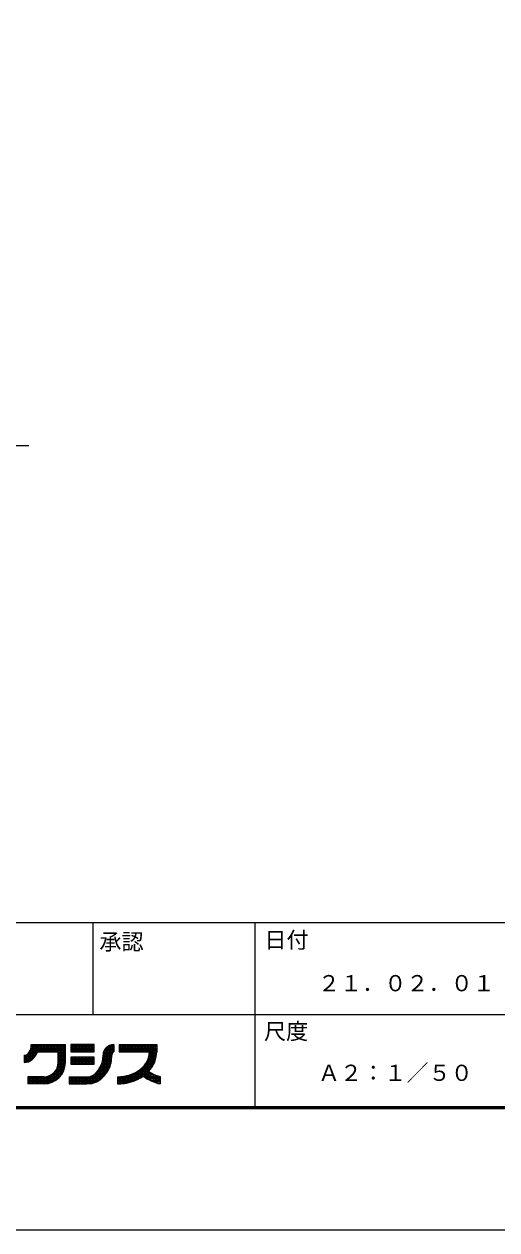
# Model space of a CAD drawing. Units: millimetres, scale not verified. Extents: x -14850 to 14850, y -10500 to 10500.
# Drawn here: x 3231 to 6439, y -10500 to -2324 of the extents above; entities that cross this region are included whole.
import ezdxf
from ezdxf.enums import TextEntityAlignment as Align

# ---------------------------------------------------------------- set-up
doc = ezdxf.new("R2010")
doc.units = ezdxf.units.MM
doc.header["$LTSCALE"] = 50
for name, color, linetype, lineweight in [('0-1_躯体', 3, 'Continuous', 25), ('0-7_図面枠', 7, 'Continuous', 25), ('0-8_Axis_waku', 7, 'Continuous', 25)]:
    doc.layers.add(name, color=color, linetype=linetype, lineweight=lineweight)
doc.styles.add('ＭＳ ゴシック', font='')
doc.styles.get('ＭＳ ゴシック').set_extended_font_data('MS Gothic')

msp = doc.modelspace()

# ---------------------------------------------------------------- linework, layer by layer
at = {"layer": '0-1_躯体', "color": 4}
msp.add_line((2606.54, -5179.92), (3263.69, -5179.92), dxfattribs=at)
at = {"layer": '0-7_図面枠'}
msp.add_lwpolyline([(-14850, -10500), (14850, -10500), (14850, 10500), (-14850, 10500)], close=True, dxfattribs=at)
at = {"layer": '0-8_Axis_waku'}
for p, q in [((-12950, -8415), (14000, -8415)), ((3699.98, -9040), (3699.98, -8415)), ((4799.99, -9665), (4799.99, -8415)), ((399.99, -9040), (13999.99, -9040)), ((3232.04, -9315.93), (3232.04, -9364.53)), ((3232.04, -9316.8), (3309.27, -9316.8)), ((3239.96, -9364.12), (3239.96, -9314.95)), ((3249.96, -9362.45), (3249.96, -9310.79)), ((3255.58, -9306.8), (3314.77, -9306.8)), ((3259.96, -9359.41), (3259.96, -9302.69)), ((3264.85, -9296.8), (3319.2, -9296.8)), ((3269.96, -9354.9), (3269.96, -9288.6)), ((3270.9, -9286.8), (3511.49, -9286.8)), ((3275.1, -9276.8), (3511.49, -9276.8)), ((3277.97, -9266.8), (3511.49, -9266.8)), ((3279.76, -9256.8), (3511.49, -9256.8)), ((3279.96, -9348.73), (3279.96, -9243.03)), ((3280.56, -9246.8), (3511.49, -9246.8)), ((3280.63, -9243.03), (3511.49, -9243.03)), ((3289.97, -9340.59), (3289.97, -9243.03)), ((3299.96, -9329.93), (3299.96, -9243.03)), ((3309.97, -9315.64), (3309.97, -9243.03)), ((3319.97, -9294.8), (3319.97, -9243.03)), ((3321.12, -9291.63), (3462.88, -9291.63)), ((3329.96, -9291.63), (3329.96, -9243.03)), ((3339.97, -9291.63), (3339.97, -9243.03)), ((3349.97, -9291.63), (3349.97, -9243.03)), ((3359.97, -9291.63), (3359.97, -9243.03)), ((3369.97, -9291.63), (3369.97, -9243.03)), ((3379.98, -9291.63), (3379.98, -9243.03)), ((3389.97, -9291.63), (3389.97, -9243.03)), ((3399.97, -9291.63), (3399.97, -9243.03)), ((3409.98, -9291.63), (3409.98, -9243.03)), ((3419.98, -9291.63), (3419.98, -9243.03)), ((3429.98, -9291.63), (3429.98, -9243.03)), ((3439.98, -9291.63), (3439.98, -9243.03)), ((3449.98, -9291.63), (3449.98, -9243.03)), ((3459.98, -9291.63), (3459.98, -9243.03)), ((3462.88, -9364.53), (3462.88, -9291.63)), ((3462.88, -9296.8), (3511.49, -9296.8)), ((3462.88, -9306.8), (3511.49, -9306.8)), ((3462.88, -9316.8), (3511.49, -9316.8)), ((3469.98, -9466.41), (3469.98, -9243.03)), ((3479.98, -9455.04), (3479.98, -9243.03)), ((3489.98, -9440.73), (3489.98, -9243.03)), ((3499.98, -9421.27), (3499.98, -9243.03)), ((3509.99, -9385.35), (3509.99, -9243.03)), ((3511.49, -9364.53), (3511.49, -9243.03)), ((3547.93, -9246.8), (3705.88, -9246.8)), ((3547.93, -9256.8), (3705.88, -9256.8)), ((3547.93, -9266.8), (3705.88, -9266.8)), ((3547.93, -9276.8), (3705.88, -9276.8)), ((3547.93, -9286.8), (3705.88, -9286.8)), ((3549.97, -9291.63), (3549.97, -9243.03)), ((3559.97, -9291.63), (3559.97, -9243.03)), ((3569.97, -9291.63), (3569.97, -9243.03)), ((3579.98, -9291.63), (3579.98, -9243.03)), ((3589.98, -9291.63), (3589.98, -9243.03)), ((3599.98, -9291.63), (3599.98, -9243.03)), ((3609.98, -9291.63), (3609.98, -9243.03)), ((3619.98, -9291.63), (3619.98, -9243.03)), ((3629.98, -9291.63), (3629.98, -9243.03)), ((3639.98, -9291.63), (3639.98, -9243.03)), ((3649.98, -9291.63), (3649.98, -9243.03)), ((3659.98, -9291.63), (3659.98, -9243.03)), ((3669.99, -9291.63), (3669.99, -9243.03)), ((3679.98, -9291.63), (3679.98, -9243.03)), ((3689.99, -9291.63), (3689.99, -9243.03)), ((3699.99, -9291.63), (3699.99, -9243.03)), ((3766.64, -9316.8), (3827.38, -9316.8)), ((3767.21, -9306.8), (3828.28, -9306.8)), ((3769.19, -9296.8), (3832.04, -9296.8)), ((3769.99, -9294.05), (3769.99, -9461.53)), ((3772.71, -9286.8), (3839.53, -9286.8)), ((3778.03, -9276.8), (3839.53, -9276.8)), ((3780, -9274.9), (3780, -9450.55)), ((3785.67, -9266.8), (3839.53, -9266.8)), ((3790, -9262.45), (3790, -9437.53)), ((3796.89, -9256.8), (3839.53, -9256.8)), ((3800, -9254.68), (3800, -9421.71)), ((3810, -9249.28), (3810, -9401.54)), ((3816.39, -9246.8), (3839.53, -9246.8)), ((3820, -9245.69), (3820, -9372.58)), ((3830, -9243.65), (3830, -9300.86)), ((3839.53, -9243.03), (3839.53, -9291.63)), ((3875.98, -9243.03), (3875.98, -9291.63)), ((3875.98, -9246.8), (4131.13, -9246.8)), ((3875.98, -9256.8), (4131.13, -9256.8)), ((3875.98, -9266.8), (4131.13, -9266.8)), ((3875.98, -9276.8), (4131.13, -9276.8)), ((3875.98, -9286.8), (4131.07, -9286.8)), ((3875.98, -9291.63), (4082.53, -9291.63)), ((3879.96, -9291.63), (3879.96, -9243.03)), ((3889.96, -9291.63), (3889.96, -9243.03)), ((3899.96, -9291.63), (3899.96, -9243.03)), ((3909.96, -9291.63), (3909.96, -9243.03)), ((3919.96, -9291.63), (3919.96, -9243.03)), ((3929.97, -9291.63), (3929.97, -9243.03)), ((3939.96, -9291.63), (3939.96, -9243.03)), ((3949.97, -9291.63), (3949.97, -9243.03)), ((3959.97, -9291.63), (3959.97, -9243.03)), ((3969.96, -9291.63), (3969.96, -9243.03)), ((3979.97, -9291.63), (3979.97, -9243.03)), ((3989.97, -9291.63), (3989.97, -9243.03)), ((3999.97, -9291.63), (3999.97, -9243.03)), ((4009.97, -9291.63), (4009.97, -9243.03)), ((4019.97, -9291.63), (4019.97, -9243.03)), ((4029.97, -9291.63), (4029.97, -9243.03)), ((4039.97, -9291.63), (4039.97, -9243.03)), ((4049.98, -9291.63), (4049.98, -9243.03)), ((4059.98, -9291.63), (4059.98, -9243.03)), ((4069.98, -9291.63), (4069.98, -9243.03)), ((4079.98, -9291.63), (4079.98, -9243.03)), ((4079.98, -9483.1), (4079.98, -9317.55)), ((4080.12, -9316.8), (4129.36, -9316.8)), ((4081.66, -9306.8), (4130.49, -9306.8)), ((4082.43, -9296.8), (4131.06, -9296.8)), ((4089.98, -9408.21), (4089.98, -9243.03)), ((4099.98, -9394.08), (4099.98, -9243.03)), ((4109.98, -9376.88), (4109.98, -9243.03)), ((4119.98, -9354.13), (4119.98, -9243.03)), ((3232.04, -9326.8), (3302.44, -9326.8)), ((3232.04, -9336.8), (3293.84, -9336.8)), ((3232.04, -9346.8), (3282.59, -9346.8)), ((3232.04, -9356.8), (3266.15, -9356.8)), ((3457.37, -9396.8), (3507.87, -9396.8)), ((3460.3, -9386.8), (3509.77, -9386.8)), ((3462.1, -9376.8), (3510.96, -9376.8)), ((3462.86, -9366.8), (3511.46, -9366.8)), ((3462.88, -9326.8), (3511.49, -9326.8)), ((3462.88, -9336.8), (3511.49, -9336.8)), ((3462.88, -9346.8), (3511.49, -9346.8)), ((3462.88, -9356.8), (3511.49, -9356.8)), ((3547.93, -9336.8), (3705.88, -9336.8)), ((3547.93, -9346.8), (3705.88, -9346.8)), ((3547.93, -9356.8), (3705.88, -9356.8)), ((3547.93, -9366.8), (3705.88, -9366.8)), ((3549.97, -9376.68), (3549.97, -9328.08)), ((3559.97, -9376.68), (3559.97, -9328.08)), ((3569.97, -9376.68), (3569.97, -9328.08)), ((3579.98, -9376.68), (3579.98, -9328.08)), ((3589.98, -9376.68), (3589.98, -9328.08)), ((3599.98, -9376.68), (3599.98, -9328.08)), ((3609.98, -9376.68), (3609.98, -9328.08)), ((3619.98, -9376.68), (3619.98, -9328.08)), ((3629.98, -9376.68), (3629.98, -9328.08)), ((3639.98, -9376.68), (3639.98, -9328.08)), ((3649.98, -9376.68), (3649.98, -9328.08)), ((3659.98, -9376.68), (3659.98, -9328.08)), ((3669.99, -9376.68), (3669.99, -9328.08)), ((3679.98, -9376.68), (3679.98, -9328.08)), ((3689.99, -9376.68), (3689.99, -9328.08)), ((3699.99, -9376.68), (3699.99, -9328.08)), ((3747.76, -9396.8), (3812.62, -9396.8)), ((3749.99, -9393.24), (3749.99, -9478.92)), ((3752.72, -9386.8), (3815.68, -9386.8)), ((3757.68, -9376.8), (3818.83, -9376.8)), ((3759.99, -9365.96), (3759.99, -9470.89)), ((3762.25, -9356.8), (3823.58, -9356.8)), ((3762.64, -9366.8), (3821.45, -9366.8)), ((3764.15, -9346.8), (3825.22, -9346.8)), ((3765.5, -9336.8), (3826.4, -9336.8)), ((3766.33, -9326.8), (3827.12, -9326.8)), ((4029.97, -9462.94), (4029.97, -9402.23)), ((4035.71, -9396.8), (4098.19, -9396.8)), ((4039.97, -9457.41), (4039.97, -9392.44)), ((4045.09, -9386.8), (4104.49, -9386.8)), ((4049.98, -9464.81), (4049.98, -9380.91)), ((4053.13, -9376.8), (4110.03, -9376.8)), ((4059.98, -9471.51), (4059.98, -9366.86)), ((4060.01, -9366.8), (4114.84, -9366.8)), ((4065.84, -9356.8), (4118.99, -9356.8)), ((4069.98, -9477.59), (4069.98, -9348.43)), ((4070.71, -9346.8), (4122.48, -9346.8)), ((4074.68, -9336.8), (4125.37, -9336.8)), ((4077.81, -9326.8), (4127.65, -9326.8)), ((3256.33, -9461.73), (3256.33, -9510.33)), ((3365.68, -9461.73), (3256.33, -9461.73)), ((3256.33, -9466.8), (3469.6, -9466.8)), ((3256.33, -9476.8), (3458.7, -9476.8)), ((3259.96, -9510.33), (3259.96, -9461.73)), ((3269.96, -9510.33), (3269.96, -9461.73)), ((3279.96, -9510.33), (3279.96, -9461.73)), ((3289.97, -9510.33), (3289.97, -9461.73)), ((3299.96, -9510.33), (3299.96, -9461.73)), ((3309.97, -9510.33), (3309.97, -9461.73)), ((3319.97, -9510.33), (3319.97, -9461.73)), ((3329.96, -9510.33), (3329.96, -9461.73)), ((3339.97, -9510.33), (3339.97, -9461.73)), ((3349.97, -9510.33), (3349.97, -9461.73)), ((3359.97, -9510.33), (3359.97, -9461.73)), ((3369.97, -9510.27), (3369.97, -9461.63)), ((3379.98, -9509.63), (3379.98, -9460.67)), ((3389.97, -9508.29), (3389.97, -9458.64)), ((3396.24, -9456.8), (3478.57, -9456.8)), ((3399.97, -9506.24), (3399.97, -9455.48)), ((3409.98, -9503.44), (3409.98, -9451.05)), ((3417.44, -9446.8), (3486.05, -9446.8)), ((3419.98, -9499.84), (3419.98, -9445.15)), ((3429.98, -9495.39), (3429.98, -9437.42)), ((3430.68, -9436.8), (3492.31, -9436.8)), ((3439.98, -9489.98), (3439.98, -9427.2)), ((3440.32, -9426.8), (3497.51, -9426.8)), ((3447.63, -9416.8), (3501.79, -9416.8)), ((3449.98, -9483.49), (3449.98, -9412.92)), ((3453.21, -9406.8), (3505.22, -9406.8)), ((3459.98, -9475.73), (3459.98, -9406.8)), ((3535.79, -9461.73), (3535.79, -9510.33)), ((3535.79, -9461.73), (3657.28, -9461.73)), ((3535.79, -9466.8), (3764.55, -9466.8)), ((3535.79, -9476.8), (3752.78, -9476.8)), ((3539.97, -9461.73), (3539.97, -9510.33)), ((3549.97, -9461.73), (3549.97, -9510.33)), ((3559.97, -9461.73), (3559.97, -9510.33)), ((3569.97, -9461.73), (3569.97, -9510.33)), ((3579.98, -9461.73), (3579.98, -9510.33)), ((3589.98, -9461.73), (3589.98, -9510.33)), ((3599.98, -9461.73), (3599.98, -9510.33)), ((3609.98, -9461.73), (3609.98, -9510.33)), ((3619.98, -9461.73), (3619.98, -9510.33)), ((3629.98, -9461.73), (3629.98, -9510.33)), ((3639.98, -9461.73), (3639.98, -9510.33)), ((3649.98, -9461.73), (3649.98, -9510.33)), ((3659.98, -9461.73), (3659.98, -9510.33)), ((3669.99, -9461.73), (3669.99, -9510.33)), ((3679.98, -9458.55), (3679.98, -9508.59)), ((3685.48, -9456.8), (3774.5, -9456.8)), ((3689.99, -9455.06), (3689.99, -9506.7)), ((3699.99, -9450.15), (3699.99, -9504.1)), ((3705.48, -9446.8), (3783.07, -9446.8)), ((3709.99, -9443.68), (3709.99, -9500.76)), ((3718.43, -9436.8), (3790.5, -9436.8)), ((3719.99, -9435.37), (3719.99, -9496.64)), ((3728.3, -9426.8), (3797.01, -9426.8)), ((3729.99, -9424.83), (3729.99, -9491.68)), ((3736.24, -9416.8), (3802.69, -9416.8)), ((3739.99, -9411.3), (3739.99, -9485.8)), ((3742.79, -9406.8), (3807.65, -9406.8)), ((3863.83, -9461.71), (3863.83, -9510.31)), ((3863.83, -9466.8), (4023.84, -9466.8)), ((3863.83, -9476.8), (4006.02, -9476.8)), ((3869.95, -9510.25), (3869.95, -9461.65)), ((3879.96, -9509.91), (3879.96, -9461.25)), ((3889.96, -9509.26), (3889.96, -9460.49)), ((3899.96, -9508.3), (3899.96, -9459.38)), ((3909.96, -9507.03), (3909.96, -9457.89)), ((3916.02, -9456.8), (4142.59, -9456.8)), ((3919.96, -9505.43), (3919.96, -9456.01)), ((3929.97, -9503.51), (3929.97, -9453.75)), ((3939.96, -9501.25), (3939.96, -9451.07)), ((3949.97, -9498.64), (3949.97, -9447.97)), ((3953.39, -9446.8), (4116, -9446.8)), ((3959.97, -9495.68), (3959.97, -9444.4)), ((3969.96, -9492.33), (3969.96, -9440.34)), ((3977.79, -9436.8), (4096.04, -9436.8)), ((3979.97, -9488.59), (3979.97, -9435.75)), ((3989.97, -9484.43), (3989.97, -9430.57)), ((3996.57, -9426.8), (4079.93, -9426.8)), ((3999.97, -9479.82), (3999.97, -9424.74)), ((4009.97, -9474.73), (4009.97, -9418.17)), ((4011.91, -9416.8), (4083.02, -9416.8)), ((4019.97, -9469.12), (4019.97, -9410.72)), ((4024.77, -9406.8), (4091.06, -9406.8)), ((4052.84, -9466.8), (4155.43, -9466.8)), ((4068.62, -9476.8), (4155.43, -9476.8)), ((4089.98, -9488.1), (4089.98, -9433.26)), ((4109.98, -9496.8), (4109.98, -9444.03)), ((4119.98, -9496.8), (4119.98, -9448.52)), ((4129.98, -9496.8), (4129.98, -9452.49)), ((4139.98, -9496.8), (4139.98, -9455.97)), ((4149.99, -9496.8), (4149.99, -9459)), ((4155.43, -9460.46), (4155.43, -9510.33)), ((3256.33, -9486.8), (3445.1, -9486.8)), ((3256.33, -9496.8), (3427.02, -9496.8)), ((3256.33, -9506.8), (3397.56, -9506.8)), ((3365.68, -9510.33), (3256.33, -9510.33)), ((3535.79, -9486.8), (3738.4, -9486.8)), ((3535.79, -9496.8), (3719.63, -9496.8)), ((3535.79, -9506.8), (3689.54, -9506.8)), ((3535.79, -9510.33), (3657.28, -9510.33)), ((3863.83, -9486.8), (3984.4, -9486.8)), ((3863.83, -9496.8), (3956.32, -9496.8)), ((3863.83, -9506.8), (3911.51, -9506.8)), ((4087.29, -9486.8), (4155.43, -9486.8)), ((4110.23, -9496.8), (4155.43, -9496.8)), ((4140.92, -9506.8), (4155.43, -9506.8)), ((14014, -9679.01), (-12964, -9679.01)), ((14013, -9678.01), (-12963, -9678.01)), ((14012, -9677.01), (-12962, -9677.01)), ((14011, -9676.01), (-12961, -9676.01)), ((14010, -9675.01), (-12960, -9675.01)), ((14009, -9674.01), (-12959, -9674.01)), ((14008, -9673.01), (-12958, -9673.01)), ((14007, -9672.01), (-12957, -9672.01)), ((14006, -9671.01), (-12956, -9671.01)), ((14005, -9670.01), (-12955, -9670.01)), ((14004, -9669.01), (-12954, -9669.01)), ((14003, -9668.01), (-12953, -9668.01)), ((14002, -9667.01), (-12952, -9667.01)), ((14001, -9666.01), (-12951, -9666.01)), ((-12950, -9665), (14000, -9665))]:
    msp.add_line(p, q, dxfattribs=at)
for points in [[(3547.93, -9243.03), (3547.93, -9291.63), (3705.88, -9291.63), (3705.88, -9243.03)], [(3547.93, -9328.08), (3547.93, -9376.68), (3705.88, -9376.68), (3705.88, -9328.08)]]:
    msp.add_lwpolyline(points, close=True, dxfattribs=at)
msp.add_lwpolyline([(3875.98, -9243.03), (4131.13, -9243.03), (4131.13, -9291.63)], dxfattribs=at)
for centre, radius, start, end in [((3839.53, -9315.93), 72.9, 90, 180), ((3365.68, -9364.53), 145.8, 270, 0), ((3365.68, -9364.53), 97.2, 270, 0)]:
    msp.add_arc(centre, radius, start, end, dxfattribs=at)
for centre, major_axis, ratio, start_param, end_param in [((3232.04, -9243.03), (0, 72.9), 0.6666, 3.1415927, 4.712389), ((3232.04, -9243.03), (0, 121.5), 0.8, 3.1415927, 4.3008723), ((3657.28, -9315.93), (0, 145.8), 0.75, 3.1415927, 4.712389), ((3657.28, -9315.93), (0, 194.4), 0.875, 3.1415927, 4.712389), ((3839.53, -9315.93), (0, 24.3), 0.5, 6.2831853, 7.8539816), ((3863.83, -9291.63), (218.7, 0), 0.7777, 4.712389, 6.2831853), ((3863.83, -9291.63), (267.3, 0), 0.8181, 5.6313905, 6.2831853), ((3863.83, -9291.63), (267.3, 0), 0.8181, 4.712389, 5.4275455), ((4224.29, -9299.03), (-267.3, 0), 0.8181, 0.8054432, 1.3102396), ((4224.29, -9299.03), (-218.7, 0), 0.7777, 0.827744, 1.2504796)]:
    msp.add_ellipse(centre, major_axis=major_axis, ratio=ratio, start_param=start_param, end_param=end_param, dxfattribs=at)

# ---------------------------------------------------------------- texts
at = {"layer": '0-8_Axis_waku', "style": 'ＭＳ ゴシック'}
for s, p in [('承認', (3742.02, -8633.97)), ('日付', (4861.32, -8621.57)), ('２１．０２．０１', (5224.99, -8915)), ('尺度', (4858.85, -9241.42)), ('Ａ２：１／５０', (5224.99, -9522.9))]:
    msp.add_text(s, height=110, dxfattribs=at).set_placement(p, align=Align.BOTTOM_LEFT)

doc.saveas('drawing.dxf')
